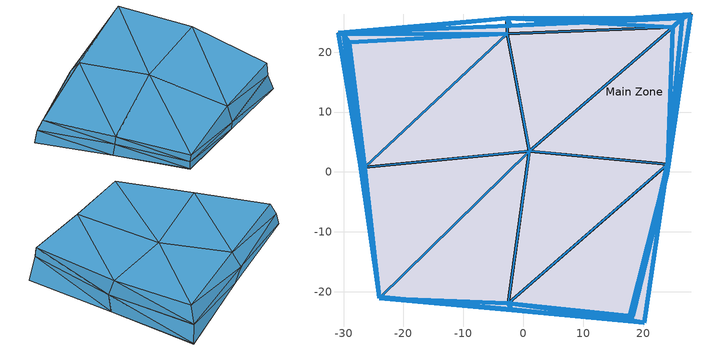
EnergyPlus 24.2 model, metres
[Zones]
Main Zone
 floor ground (M16_300mm_heavyweight_concrete): -30.94,23.27 -5.18,-1.17 -27.25,1.2 z0; -5.18,-1.17 20.21,-25.2 -1.96,-22.93 z0; -27.25,1.2 -1.96,-22.93 -24.05,-20.83 z0; -5.18,-1.17 -1.96,-22.93 -27.25,1.2 z0; 28,26.34 23.94,0.39 -2.14,24.38 z0; 23.94,0.39 20.21,-25.2 -5.18,-1.17 z0; -2.14,24.38 -5.18,-1.17 -30.94,23.27 z0; 23.94,0.39 -5.18,-1.17 -2.14,24.38 z0
 wall outside (generic_window_frame): -24.05,-21.07,4.71 -26.5,0.75,5.99 -24.02,-20.82,2.35; -27.25,1.2,0 -30.01,22.99,3.69 -30.94,23.27,0; -26.69,0.95,3.48 -30.01,22.99,3.69 -27.25,1.2,0; -24.05,-21.07,4.71 1.03,3.49,8.35 -26.5,0.75,5.99; 1.03,3.49,8.35 24.92,24.13,9.85 -2.7,23.07,8.86; -26.5,0.75,5.99 -2.7,23.07,8.86 -29.08,21.69,6.87; 1.03,3.49,8.35 -2.7,23.07,8.86 -26.5,0.75,5.99; -26.5,0.75,5.99 -29.08,21.69,6.87 -26.69,0.95,3.48; 18.25,-24.09,9.5 -2.48,-21.91,7.6 17.58,-24.69,6.08; -2.48,-21.91,7.6 -24.05,-21.07,4.71 -1.9,-23.09,2.27; 17.58,-24.69,6.08 -1.9,-23.09,2.27 20.21,-25.2,0; -2.48,-21.91,7.6 -1.9,-23.09,2.27 17.58,-24.69,6.08; 18.25,-24.09,9.5 24.08,1.29,10.25 -2.48,-21.91,7.6; 24.08,1.29,10.25 24.92,24.13,9.85 1.03,3.49,8.35; -2.48,-21.91,7.6 1.03,3.49,8.35 -24.05,-21.07,4.71; 24.08,1.29,10.25 1.03,3.49,8.35 -2.48,-21.91,7.6; -29.08,21.69,6.87 -2.7,23.07,8.86 -30.01,22.99,3.69; -2.7,23.07,8.86 24.92,24.13,9.85 -2.75,25.68,4.99; -24.02,-20.82,2.35 -26.69,0.95,3.48 -24.05,-20.83,0; -30.01,22.99,3.69 -2.75,25.68,4.99 -30.94,23.27,0; -2.7,23.07,8.86 -2.75,25.68,4.99 -30.01,22.99,3.69; -30.94,23.27,0 -2.75,25.68,4.99 -2.14,24.38,0; -2.75,25.68,4.99 24.92,24.13,9.85 26.54,25.69,5.15; -2.14,24.38,0 26.54,25.69,5.15 28,26.34,0; -2.75,25.68,4.99 26.54,25.69,5.15 -2.14,24.38,0; -26.5,0.75,5.99 -26.69,0.95,3.48 -24.02,-20.82,2.35; 28,26.34,0 24.05,-0.25,5.29 23.94,0.39,0; 24.05,-0.25,5.29 18.25,-24.09,9.5 17.58,-24.69,6.08; 23.94,0.39,0 17.58,-24.69,6.08 20.21,-25.2,0; 24.05,-0.25,5.29 17.58,-24.69,6.08 23.94,0.39,0; 24.92,24.13,9.85 24.08,1.29,10.25 26.54,25.69,5.15; 24.08,1.29,10.25 18.25,-24.09,9.5 24.05,-0.25,5.29; 26.54,25.69,5.15 24.05,-0.25,5.29 28,26.34,0; 24.08,1.29,10.25 24.05,-0.25,5.29 26.54,25.69,5.15; 20.21,-25.2,0 -1.9,-23.09,2.27 -1.96,-22.93,0; -1.9,-23.09,2.27 -24.05,-21.07,4.71 -24.02,-20.82,2.35; -1.96,-22.93,0 -24.02,-20.82,2.35 -24.05,-20.83,0; -1.9,-23.09,2.27 -24.02,-20.82,2.35 -1.96,-22.93,0; -24.05,-20.83,0 -26.69,0.95,3.48 -27.25,1.2,0; -26.69,0.95,3.48 -29.08,21.69,6.87 -30.01,22.99,3.69
 window (low_iron_3mm): -24.05,-21.06,4.71 -26.5,0.74,5.99 -24.02,-20.81,2.35; -26.5,0.76,5.99 -29.08,21.68,6.87 -26.69,0.96,3.48; 17.57,-24.69,6.08 -1.89,-23.09,2.27 20.2,-25.2,0; -2.48,-21.91,7.59 -1.89,-23.09,2.28 17.57,-24.69,6.08; -29.07,21.69,6.87 -2.71,23.07,8.86 -30,22.99,3.69; -24.02,-20.81,2.35 -26.69,0.94,3.48 -24.05,-20.82,0; -30,22.99,3.69 -2.76,25.68,4.99 -30.93,23.27,0; -30.93,23.27,0 -2.76,25.68,4.99 -2.14,24.38,0; -2.74,25.68,4.99 24.91,24.13,9.85 26.53,25.69,5.16; -2.13,24.38,0 26.53,25.69,5.15 27.99,26.34,0; -2.74,25.68,4.99 26.53,25.69,5.15 -2.13,24.38,0; -26.5,0.74,5.99 -26.69,0.94,3.48 -24.02,-20.81,2.35; 28,26.33,0 24.05,-0.24,5.29 23.95,0.4,0; 24.05,-0.26,5.29 18.25,-24.08,9.49 17.59,-24.68,6.09; 23.94,0.38,0 17.59,-24.68,6.08 20.21,-25.19,0; 24.05,-0.26,5.29 17.59,-24.68,6.08 23.94,0.38,0; 24.92,24.12,9.85 24.08,1.3,10.25 26.54,25.68,5.16; 24.07,1.28,10.25 18.25,-24.08,9.5 24.05,-0.26,5.3; 26.54,25.68,5.15 24.05,-0.24,5.29 28,26.33,0; 24.08,1.3,10.25 24.05,-0.24,5.29 26.54,25.68,5.15; 20.2,-25.2,0 -1.89,-23.09,2.27 -1.95,-22.93,0; -1.97,-22.93,0 -24.01,-20.82,2.35 -24.04,-20.83,0; -1.91,-23.08,2.27 -24.01,-20.82,2.35 -1.97,-22.93,0
 window (clear_6mm): -27.26,1.21,0 -30.01,22.98,3.69 -30.93,23.26,0; -26.69,0.96,3.48 -30.01,22.98,3.69 -27.26,1.21,0; 18.24,-24.09,9.49 -2.47,-21.91,7.6 17.57,-24.69,6.09; -2.49,-21.91,7.59 -24.04,-21.07,4.71 -1.91,-23.08,2.27; -1.91,-23.08,2.27 -24.04,-21.07,4.71 -24.01,-20.82,2.35; -24.05,-20.82,0 -26.69,0.94,3.47 -27.25,1.19,0; -26.69,0.96,3.48 -29.08,21.68,6.87 -30.01,22.98,3.69
 skylight (low_iron_3mm): -24.05,-21.06,4.71 1.02,3.48,8.34 -26.49,0.75,5.99; 1.04,3.5,8.35 24.91,24.12,9.85 -2.69,23.06,8.86; -26.49,0.76,5.99 -2.71,23.06,8.86 -29.07,21.68,6.87; 1.02,3.49,8.35 -2.7,23.06,8.86 -26.49,0.76,5.99; 18.24,-24.09,9.5 24.07,1.28,10.25 -2.48,-21.91,7.6; 24.07,1.3,10.25 24.91,24.12,9.85 1.04,3.49,8.35; -2.49,-21.9,7.6 1.03,3.48,8.34 -24.04,-21.06,4.71; 24.07,1.29,10.25 1.04,3.48,8.35 -2.48,-21.9,7.6; -2.69,23.07,8.86 24.91,24.13,9.85 -2.74,25.68,5; -2.71,23.07,8.86 -2.76,25.68,4.99 -30,22.99,3.69
[Building]
Building 1: Solar Distribution=FullExterior
[Site:GroundTemperature:BuildingSurface]

[Material] Thermal Absorptance=0.9; Solar Absorptance=0.7; Visible Absorptance=0.7
Name | Roughness | Thickness {m} | Conductivity {W/m-K} | Density {kg/m3} | Specific Heat {J/kg-K}
generic_window_frame | MediumSmooth | 0.1 | 0.17 | 700 | 1000
M16_300mm_heavyweight_concrete | MediumRough | 0.3048 | 1.95 | 2240 | 900
[WindowMaterial:Glazing] Optical Data Type=SpectralAverage; Infrared Transmittance at Normal Incidence=0; Front Side Infrared Hemispherical Emissivity=0.84; Back Side Infrared Hemispherical Emissivity=0.84; Conductivity {W/m-K}=0.9
Name | Thickness {m} | Solar Transmittance at Normal Incidence | Front Side Solar Reflectance at Normal Incidence | Back Side Solar Reflectance at Normal Incidence | Visible Transmittance at Normal Incidence | Front Side Visible Reflectance at Normal Incidence | Back Side Visible Reflectance at Normal Incidence
clear_6mm | 0.006 | 0.775 | 0.071 | 0.071 | 0.881 | 0.08 | 0.08
low_iron_3mm | 0.003 | 0.899 | 0.079 | 0.079 | 0.913 | 0.082 | 0.082
[Construction]
clear_6mm: clear_6mm
generic_window_frame: generic_window_frame
low_iron_3mm: low_iron_3mm
M16_300mm_heavyweight_concrete: M16_300mm_heavyweight_concrete
[Zone]
Main Zone: Multiplier=1; Part of Total Floor Area=Yes
[Space]
Main Space: Zone=Main Zone
[Daylighting:Controls]
Main Zone DaylightingControls: Zone or Space=Main Zone; Lighting Control Type=Continuous; Minimum Input Power Fraction for Continuous or ContinuousOff Dimming Control=0.3; Minimum Light Output Fraction for Continuous or ContinuousOff Dimming Control=0.2; Number of Stepped Control Steps=1; Probability Lighting will be Reset When Needed in Manual Stepped Control=1; Glare Calculation Daylighting Reference Point=Daylighting Control; Glare Calculation Azimuth Angle of View Direction Clockwise from Zone y-Axis {deg}=-0; Daylighting Reference Point Name 1=Daylighting Control; Fraction of Lights Controlled by Reference Point 1=1; Illuminance Setpoint at Reference Point 1 {lux}=500
[ZoneControl:Thermostat]
Main Zone Thermostat: Zone or ZoneList=Main Zone; Control Type Schedule=Main Zone Thermostat Schedule; Control 1=Thermostat Setpoint Dual Setpoint 1; Temperature Difference Between Cutout And Setpoint {deltaC}=0
[ThermostatSetpoint:DualSetpoint]
Thermostat Setpoint Dual Setpoint 1: Heating Setpoint Temperature Schedule=Schedule Ruleset 1; Cooling Setpoint Temperature Schedule=Schedule Ruleset 2
[Zone equipment]
Main Zone: Zone HVAC Ideal Loads Air System 1
[Schedule:Compact]
Main Zone Thermostat Schedule: Through: 12/31, For: AllDays, Until: 24:00, 4
[Schedule:Day:Interval]
Schedule Day 1; Schedule Day 2: No, 24:00, 26.0095
[Schedule:Week:Daily]
Schedule Ruleset 1 Week Rule - Jan1-Dec31: Schedule Day 1, Schedule Day 1, Schedule Day 1, Schedule Day 1, Schedule Day 1, Schedule Day 1, Schedule Day 1, Schedule Day 1, Schedule Day 1, Schedule Day 1, Schedule Day 1, Schedule Day 1
Schedule Ruleset 2 Week Rule - Jan1-Dec31: Schedule Day 2, Schedule Day 2, Schedule Day 2, Schedule Day 2, Schedule Day 2, Schedule Day 2, Schedule Day 2, Schedule Day 2, Schedule Day 2, Schedule Day 2, Schedule Day 2, Schedule Day 2
[Schedule:Year]
Schedule Ruleset 1: Schedule Ruleset 1 Week Rule - Jan1-Dec31, 1, 1, 12, 31
Schedule Ruleset 2: Schedule Ruleset 2 Week Rule - Jan1-Dec31, 1, 1, 12, 31
